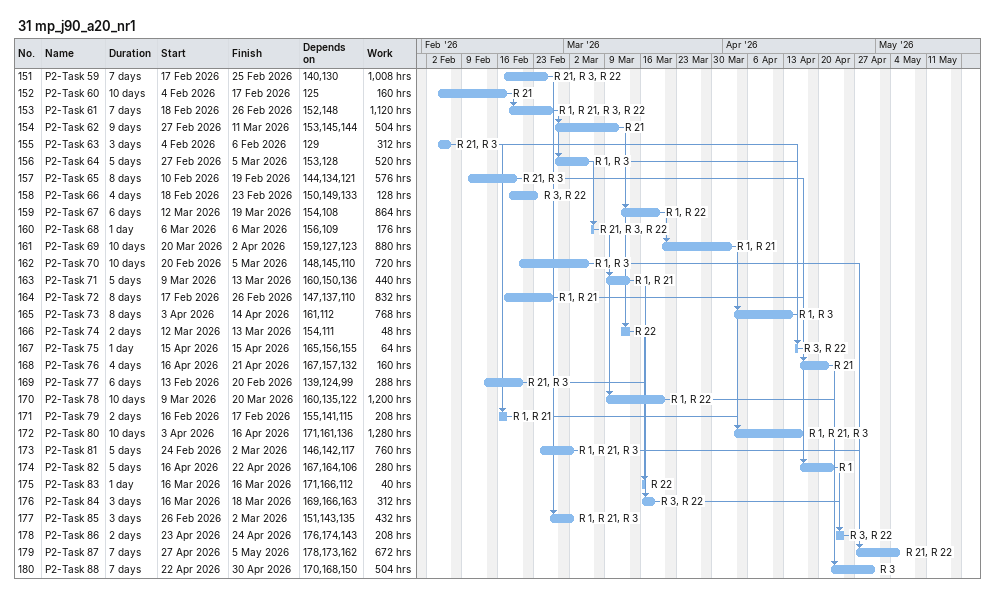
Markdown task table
31 mp_j90_a20_nr1

| ID | Task | Duration | Start | Finish | Predecessors | Resources | Work (h) |
|---|---|---|---|---|---|---|---|
| 151 | P2-Task 59 | 7d | 2026-02-17 | 2026-02-25 | 140, 130 | R 21, R 3, R 22 | 1008 |
| 152 | P2-Task 60 | 10d | 2026-02-04 | 2026-02-17 | 125 | R 21 | 160 |
| 153 | P2-Task 61 | 7d | 2026-02-18 | 2026-02-26 | 152, 148 | R 1, R 21, R 3, R 22 | 1120 |
| 154 | P2-Task 62 | 9d | 2026-02-27 | 2026-03-11 | 153, 145, 144 | R 21 | 504 |
| 155 | P2-Task 63 | 3d | 2026-02-04 | 2026-02-06 | 129 | R 21, R 3 | 312 |
| 156 | P2-Task 64 | 5d | 2026-02-27 | 2026-03-05 | 153, 128 | R 1, R 3 | 520 |
| 157 | P2-Task 65 | 8d | 2026-02-10 | 2026-02-19 | 144, 134, 121 | R 21, R 3 | 576 |
| 158 | P2-Task 66 | 4d | 2026-02-18 | 2026-02-23 | 150, 149, 133 | R 3, R 22 | 128 |
| 159 | P2-Task 67 | 6d | 2026-03-12 | 2026-03-19 | 154, 108 | R 1, R 22 | 864 |
| 160 | P2-Task 68 | 1d | 2026-03-06 | 2026-03-06 | 156, 109 | R 21, R 3, R 22 | 176 |
| 161 | P2-Task 69 | 10d | 2026-03-20 | 2026-04-02 | 159, 127, 123 | R 1, R 21 | 880 |
| 162 | P2-Task 70 | 10d | 2026-02-20 | 2026-03-05 | 148, 145, 110 | R 1, R 3 | 720 |
| 163 | P2-Task 71 | 5d | 2026-03-09 | 2026-03-13 | 160, 150, 136 | R 1, R 21 | 440 |
| 164 | P2-Task 72 | 8d | 2026-02-17 | 2026-02-26 | 147, 137, 110 | R 1, R 21 | 832 |
| 165 | P2-Task 73 | 8d | 2026-04-03 | 2026-04-14 | 161, 112 | R 1, R 3 | 768 |
| 166 | P2-Task 74 | 2d | 2026-03-12 | 2026-03-13 | 154, 111 | R 22 | 48 |
| 167 | P2-Task 75 | 1d | 2026-04-15 | 2026-04-15 | 165, 156, 155 | R 3, R 22 | 64 |
| 168 | P2-Task 76 | 4d | 2026-04-16 | 2026-04-21 | 167, 157, 132 | R 21 | 160 |
| 169 | P2-Task 77 | 6d | 2026-02-13 | 2026-02-20 | 139, 124, 99 | R 21, R 3 | 288 |
| 170 | P2-Task 78 | 10d | 2026-03-09 | 2026-03-20 | 160, 135, 122 | R 1, R 22 | 1200 |
| 171 | P2-Task 79 | 2d | 2026-02-16 | 2026-02-17 | 155, 141, 115 | R 1, R 21 | 208 |
| 172 | P2-Task 80 | 10d | 2026-04-03 | 2026-04-16 | 171, 161, 136 | R 1, R 21, R 3 | 1280 |
| 173 | P2-Task 81 | 5d | 2026-02-24 | 2026-03-02 | 146, 142, 117 | R 1, R 21, R 3 | 760 |
| 174 | P2-Task 82 | 5d | 2026-04-16 | 2026-04-22 | 167, 164, 106 | R 1 | 280 |
| 175 | P2-Task 83 | 1d | 2026-03-16 | 2026-03-16 | 171, 166, 112 | R 22 | 40 |
| 176 | P2-Task 84 | 3d | 2026-03-16 | 2026-03-18 | 169, 166, 163 | R 3, R 22 | 312 |
| 177 | P2-Task 85 | 3d | 2026-02-26 | 2026-03-02 | 151, 143, 135 | R 1, R 21, R 3 | 432 |
| 178 | P2-Task 86 | 2d | 2026-04-23 | 2026-04-24 | 176, 174, 143 | R 3, R 22 | 208 |
| 179 | P2-Task 87 | 7d | 2026-04-27 | 2026-05-05 | 178, 173, 162 | R 21, R 22 | 672 |
| 180 | P2-Task 88 | 7d | 2026-04-22 | 2026-04-30 | 170, 168, 150 | R 3 | 504 |
